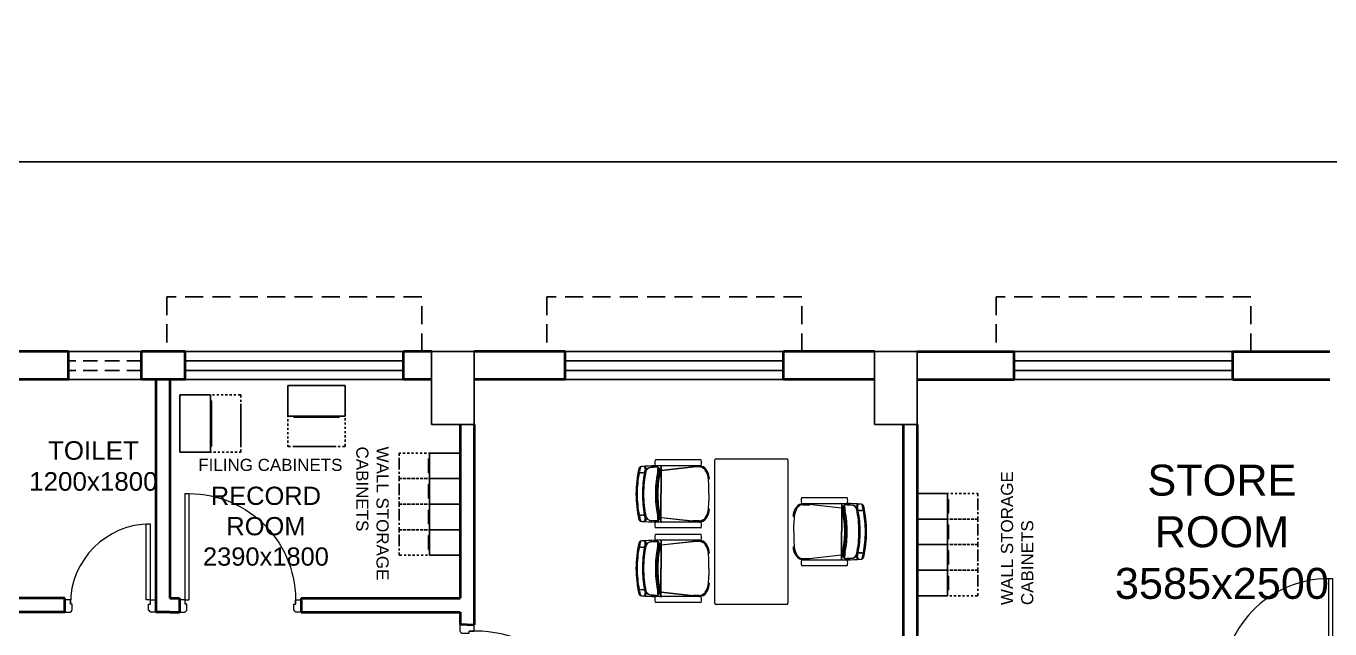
# Model space of a CAD drawing. Header units: millimetres. Extents: x 1448174 to 1599581, y -224422 to -106989.
# Drawn here: x 1462362 to 1473102, y -124337 to -119373 of the extents above; entities that cross this region are included whole.
import ezdxf

# ---------------------------------------------------------------- set-up
doc = ezdxf.new("R2010")
doc.units = ezdxf.units.MM
doc.header["$LTSCALE"] = 600
doc.header["$MEASUREMENT"] = 0
doc.header["$PDMODE"] = 35
doc.linetypes.add('HIDDEN', pattern=[0.375, 0.25, -0.125])
for name, color, linetype in [('col', 5, 'Continuous'), ('fun-text', 250, 'Continuous'), ('Lines', 7, 'Continuous'), ('TEXT', 253, 'Continuous'), ('wall', 1, 'Continuous'), ('Window', 4, 'Continuous')]:
    doc.layers.add(name, color=color, linetype=linetype)
for name, color, linetype, lineweight in [('D.F', 251, 'Continuous', 5), ('DOOR', 144, 'Continuous', 13), ('furniture', 30, 'Continuous', 9), ('P-Wall', 1, 'Continuous', 35)]:
    doc.layers.add(name, color=color, linetype=linetype, lineweight=lineweight)
doc.styles.add('ARIAL', font='arial.ttf')
doc.styles.add('ROMANT', font='romant.shx')
doc.dimstyles.get("Standard").update_dxf_attribs({"dimscale": 1.5, "dimtxt": 225, "dimasz": 200, "dimexe": 100, "dimexo": 100, "dimgap": 0.25, "dimtad": 0, "dimdec": 0, "dimzin": 0, "dimdsep": 46, "dimtxsty": 'ARIAL', "dimblk": 'OBLIQUE', "dimcen": 0.09, "dimdle": 100, "dimclrd": 256, "dimclre": 256, "dimclrt": 6, "dimadec": 0, "dimazin": 0, "dimtfac": 1, "dimtdec": 0, "dimtofl": 0, "dimtmove": 0, "dimatfit": 3, "dimfxl": 1, "dimtolj": 1, "dimtzin": 0, "dimarcsym": 0})

# ---------------------------------------------------------------- blocks, each defined once
blk = doc.blocks.new('A$C19B8274B')
at = {"layer": 'DOOR'}
blk.add_line((-45, 925), (-80, 925), dxfattribs=at)
at = {"layer": 'DOOR', "color": 8}
for p, q in [((-80, 50), (-80, 925)), ((-45, 50), (-45, 925)), ((-45, 50), (-80, 50)), ((-955, -50), (-955, -47.5)), ((-940, -35), (-942.5, -35)), ((-60, -35), (-57.5, -35)), ((-45, -50), (-45, -47.5))]:
    blk.add_line(p, q, dxfattribs=at)
for points in [[(-940, 15), (-955, 15), (-955, 50), (-1000, 50), (-1000, -50), (-955, -50)], [(-940, -35), (-940, 15)], [(-60, 15), (-45, 15), (-45, 50), (0, 50), (0, -50), (-45, -50)], [(-60, -35), (-60, 15)]]:
    blk.add_lwpolyline(points, dxfattribs=at)
for centre, radius, start, end in [((-80, 50), 875, 90, 182.29244), ((-955, -35), 12.5, 270, 0), ((-45, -35), 12.5, 180, 270)]:
    blk.add_arc(centre, radius, start, end, dxfattribs=at)
blk = doc.blocks.new('_Oblique')
at = {"color": 0, "linetype": 'ByBlock', "lineweight": -2}
blk.add_line((-0.5, -0.5), (0.5, 0.5), dxfattribs=at)
blk = doc.blocks.new('*D80')
at = {"layer": 'D.F', "color": 5, "lineweight": -2, "transparency": 16777216}
for p, q in [((1461902, -120492), (1474484, -120492)), ((1462002, -121953), (1462002, -120392)), ((1495377, -120492), (1482795, -120492)), ((1495277, -121953), (1495277, -120392))]:
    blk.add_line(p, q, dxfattribs=at)
at = {"layer": 'Defpoints', "color": 0, "transparency": 16777216}
for p in [(1462002, -120492), (1462002, -122053), (1495277, -122053)]:
    blk.add_point(p, dxfattribs=at)
at = {"layer": 'D.F', "color": 5, "lineweight": -2, "transparency": 16777216, "xscale": 500, "yscale": 500, "zscale": 500, "rotation": 180}
blk.add_blockref('_Oblique', (1462002, -120492), dxfattribs=at)
at = {"layer": 'D.F', "color": 5, "lineweight": -2, "transparency": 16777216, "xscale": 500, "yscale": 500, "zscale": 500}
blk.add_blockref('_Oblique', (1495277, -120492), dxfattribs=at)
at = {"layer": 'D.F', "color": 7, "transparency": 16777216, "insert": (1478640, -120492), "char_height": 750, "attachment_point": 5, "style": 'ROMANT'}
blk.add_mtext('\\A1;{\\H0.6667x;INFERTILITY CENTER}', dxfattribs=at)
blk = doc.blocks.new('750')
at = {"layer": 'DOOR', "color": 8}
for p, q in [((-50, 705), (-47.5, 705)), ((-35, 690), (-35, 692.5)), ((-50, 45), (-47.5, 45)), ((-35, 60), (-35, 57.5)), ((50, 45), (50, 80)), ((50, 80), (675, 80)), ((50, 45), (675, 45)), ((675, 45), (675, 80))]:
    blk.add_line(p, q, dxfattribs=at)
for points in [[(15, 690), (15, 705), (50, 705), (50, 750), (-50, 750), (-50, 705)], [(-35, 690), (15, 690)], [(15, 60), (15, 45), (50, 45), (50, 0), (-50, 0), (-50, 45)], [(-35, 60), (15, 60)]]:
    blk.add_lwpolyline(points, dxfattribs=at)
for centre, radius, start, end in [((-35, 705), 12.5, 180, 270), ((15, 45), 660, 0, 90), ((-35, 45), 12.5, 90, 180)]:
    blk.add_arc(centre, radius, start, end, dxfattribs=at)
blk = doc.blocks.new('W1800')
at = {"layer": 'wall', "color": 7}
for p, q in [((0, -58), (0, 173)), ((1800, 173), (1800, -58))]:
    blk.add_line(p, q, dxfattribs=at)
at = {"layer": 'Window'}
for p, q in [((0, 173), (1800, 173)), ((0, 98), (1800, 98)), ((1800, 18), (0, 18)), ((1800, -58), (0, -58))]:
    blk.add_line(p, q, dxfattribs=at)

msp = doc.modelspace()

# ---------------------------------------------------------------- linework, layer by layer
at = {"layer": 'col'}
for points in [[(1465702.098, -122653.2516), (1466052.098, -122653.2516), (1466052.098, -122053.2516), (1465702.098, -122053.2516)], [(1469352.098, -122653.2516), (1469702.098, -122653.2516), (1469702.098, -122053.2516), (1469352.098, -122053.2516)]]:
    msp.add_lwpolyline(points, close=True, dxfattribs=at)
at = {"layer": 'furniture', "linetype": 'Continuous', "lineweight": -3}
for p, q in [((1463630.034, -122880.8166), (1463630.034, -122409.9613)), ((1463630.034, -122409.9613), (1463880.5591, -122409.9613)), ((1463880.5591, -122409.9613), (1463880.5591, -122880.8166)), ((1463898.1398, -122409.9613), (1463915.7205, -122409.9613)), ((1463933.3012, -122409.9613), (1463950.8819, -122409.9613)), ((1463968.4626, -122409.9613), (1463986.0433, -122409.9613)), ((1464003.624, -122409.9613), (1464021.2047, -122409.9613)), ((1464038.7854, -122409.9613), (1464056.3661, -122409.9613)), ((1464073.9468, -122409.9613), (1464091.5276, -122409.9613)), ((1464109.1083, -122409.9613), (1464131.0841, -122409.9613)), ((1464131.0841, -122409.9613), (1464131.0841, -122431.9372)), ((1464519.1314, -122333.8638), (1464989.9867, -122333.8638)), ((1464519.1314, -122584.3889), (1464519.1314, -122333.8638)), ((1464989.9867, -122333.8638), (1464989.9867, -122584.3889)), ((1463889.3494, -122458.3082), (1463880.5591, -122458.3082)), ((1463889.3494, -122832.4697), (1463889.3494, -122458.3082)), ((1464131.0841, -122449.5179), (1464131.0841, -122467.0986)), ((1464131.0841, -122484.6793), (1464131.0841, -122841.26)), ((1464989.9867, -122584.3889), (1464519.1314, -122584.3889)), ((1464519.1314, -122593.1793), (1464519.1314, -122584.3889)), ((1464519.1314, -122628.3407), (1464519.1314, -122610.76)), ((1464519.1314, -122663.5021), (1464519.1314, -122645.9214)), ((1464567.4783, -122584.3889), (1464567.4783, -122593.1793)), ((1464567.4783, -122593.1793), (1464941.6398, -122593.1793)), ((1464941.6398, -122593.1793), (1464941.6398, -122584.3889)), ((1464989.9867, -122601.9697), (1464989.9867, -122619.5504)), ((1464989.9867, -122637.1311), (1464989.9867, -122654.7118)), ((1464519.1314, -122698.6636), (1464519.1314, -122681.0828)), ((1464519.1314, -122733.825), (1464519.1314, -122716.2443)), ((1464519.1314, -122768.9864), (1464519.1314, -122751.4057)), ((1464989.9867, -122672.2925), (1464989.9867, -122689.8732)), ((1464989.9867, -122707.4539), (1464989.9867, -122725.0346)), ((1464989.9867, -122742.6153), (1464989.9867, -122760.196)), ((1463880.5591, -122832.4697), (1463889.3494, -122832.4697)), ((1464131.0841, -122858.8407), (1464131.0841, -122880.8166)), ((1464519.1314, -122804.1478), (1464519.1314, -122786.5671)), ((1464519.1314, -122834.914), (1464519.1314, -122821.7285)), ((1464541.1073, -122834.914), (1464519.1314, -122834.914)), ((1464915.2687, -122834.914), (1464558.688, -122834.914)), ((1464950.4301, -122834.914), (1464932.8494, -122834.914)), ((1464989.9867, -122834.914), (1464968.0108, -122834.914)), ((1464989.9867, -122777.7767), (1464989.9867, -122795.3574)), ((1464989.9867, -122812.9382), (1464989.9867, -122834.914)), ((1463880.5591, -122880.8166), (1463630.034, -122880.8166)), ((1463889.3494, -122880.8166), (1463880.5591, -122880.8166)), ((1463924.5108, -122880.8166), (1463906.9301, -122880.8166)), ((1463959.6722, -122880.8166), (1463942.0915, -122880.8166)), ((1463994.8337, -122880.8166), (1463977.2529, -122880.8166)), ((1464029.9951, -122880.8166), (1464012.4144, -122880.8166)), ((1464065.1565, -122880.8166), (1464047.5758, -122880.8166)), ((1464100.3179, -122880.8166), (1464082.7372, -122880.8166)), ((1464131.0841, -122880.8166), (1464117.8986, -122880.8166)), ((1465436.0478, -122889.2516), (1465449.2334, -122889.2516)), ((1465436.0478, -122911.2275), (1465436.0478, -122889.2516)), ((1465436.0478, -123024.8889), (1465436.0478, -122928.8082)), ((1465466.8141, -122889.2516), (1465484.3948, -122889.2516)), ((1465501.9755, -122889.2516), (1465519.5562, -122889.2516)), ((1465537.1369, -122889.2516), (1465554.7176, -122889.2516)), ((1465572.2983, -122889.2516), (1465589.879, -122889.2516)), ((1465607.4598, -122889.2516), (1465625.0405, -122889.2516)), ((1465642.6212, -122889.2516), (1465660.2019, -122889.2516)), ((1465677.7826, -122889.2516), (1465686.5729, -122889.2516)), ((1465677.7826, -122937.5986), (1465677.7826, -123051.26)), ((1465686.5729, -122937.5986), (1465677.7826, -122937.5986)), ((1465686.5729, -122889.2516), (1465937.098, -122889.2516)), ((1465686.5729, -123099.607), (1465686.5729, -122889.2516)), ((1465937.098, -122889.2516), (1465937.098, -123099.607)), ((1465436.0478, -123060.0504), (1465436.0478, -123042.4697)), ((1465677.7826, -123051.26), (1465686.5729, -123051.26)), ((1465436.0478, -123099.607), (1465436.0478, -123077.6311)), ((1465458.0237, -123099.607), (1465436.0478, -123099.607)), ((1465436.0478, -123099.607), (1465449.2334, -123099.607)), ((1465436.0478, -123121.5828), (1465436.0478, -123099.607)), ((1465436.0478, -123235.2443), (1465436.0478, -123139.1636)), ((1465466.8141, -123099.607), (1465484.3948, -123099.607)), ((1465493.1851, -123099.607), (1465475.6044, -123099.607)), ((1465501.9755, -123099.607), (1465519.5562, -123099.607)), ((1465528.3466, -123099.607), (1465510.7659, -123099.607)), ((1465537.1369, -123099.607), (1465554.7176, -123099.607)), ((1465563.508, -123099.607), (1465545.9273, -123099.607)), ((1465572.2983, -123099.607), (1465589.879, -123099.607)), ((1465598.6694, -123099.607), (1465581.0887, -123099.607)), ((1465607.4598, -123099.607), (1465625.0405, -123099.607)), ((1465633.8308, -123099.607), (1465616.2501, -123099.607)), ((1465642.6212, -123099.607), (1465660.2019, -123099.607)), ((1465668.9922, -123099.607), (1465651.4115, -123099.607)), ((1465677.7826, -123099.607), (1465686.5729, -123099.607)), ((1465677.7826, -123147.9539), (1465677.7826, -123261.6153)), ((1465686.5729, -123147.9539), (1465677.7826, -123147.9539)), ((1465937.098, -123099.607), (1465686.5729, -123099.607)), ((1465686.5729, -123099.607), (1465937.098, -123099.607)), ((1465686.5729, -123309.9623), (1465686.5729, -123099.607)), ((1465937.098, -123099.607), (1465937.098, -123309.9623)), ((1465436.0478, -123270.4057), (1465436.0478, -123252.825)), ((1465436.0478, -123309.9623), (1465436.0478, -123287.9864)), ((1465677.7826, -123261.6153), (1465686.5729, -123261.6153)), ((1469702.098, -123222.2516), (1469702.098, -123432.607)), ((1469952.6231, -123222.2516), (1469702.098, -123222.2516)), ((1469952.6231, -123432.607), (1469952.6231, -123222.2516)), ((1469961.4135, -123222.2516), (1469952.6231, -123222.2516)), ((1469952.6231, -123270.5986), (1469961.4135, -123270.5986)), ((1469961.4135, -123270.5986), (1469961.4135, -123384.26)), ((1469996.5749, -123222.2516), (1469978.9942, -123222.2516)), ((1470031.7363, -123222.2516), (1470014.1556, -123222.2516)), ((1470066.8977, -123222.2516), (1470049.317, -123222.2516)), ((1470102.0592, -123222.2516), (1470084.4785, -123222.2516)), ((1470137.2206, -123222.2516), (1470119.6399, -123222.2516)), ((1470172.382, -123222.2516), (1470154.8013, -123222.2516)), ((1470203.1482, -123222.2516), (1470189.9627, -123222.2516)), ((1470203.1482, -123244.2275), (1470203.1482, -123222.2516)), ((1470203.1482, -123357.8889), (1470203.1482, -123261.8082)), ((1465458.0237, -123309.9623), (1465436.0478, -123309.9623)), ((1465436.0478, -123309.9623), (1465449.2334, -123309.9623)), ((1465436.0478, -123331.9382), (1465436.0478, -123309.9623)), ((1465436.0478, -123445.5996), (1465436.0478, -123349.5189)), ((1465466.8141, -123309.9623), (1465484.3948, -123309.9623)), ((1465493.1851, -123309.9623), (1465475.6044, -123309.9623)), ((1465501.9755, -123309.9623), (1465519.5562, -123309.9623)), ((1465528.3466, -123309.9623), (1465510.7659, -123309.9623)), ((1465537.1369, -123309.9623), (1465554.7176, -123309.9623)), ((1465563.508, -123309.9623), (1465545.9273, -123309.9623)), ((1465572.2983, -123309.9623), (1465589.879, -123309.9623)), ((1465598.6694, -123309.9623), (1465581.0887, -123309.9623)), ((1465607.4598, -123309.9623), (1465625.0405, -123309.9623)), ((1465633.8308, -123309.9623), (1465616.2501, -123309.9623)), ((1465642.6212, -123309.9623), (1465660.2019, -123309.9623)), ((1465668.9922, -123309.9623), (1465651.4115, -123309.9623)), ((1465677.7826, -123309.9623), (1465686.5729, -123309.9623)), ((1465677.7826, -123358.3092), (1465677.7826, -123471.9706)), ((1465686.5729, -123358.3092), (1465677.7826, -123358.3092)), ((1465937.098, -123309.9623), (1465686.5729, -123309.9623)), ((1465686.5729, -123309.9623), (1465937.098, -123309.9623)), ((1465686.5729, -123520.3176), (1465686.5729, -123309.9623)), ((1465937.098, -123309.9623), (1465937.098, -123520.3176)), ((1469961.4135, -123384.26), (1469952.6231, -123384.26)), ((1470203.1482, -123393.0504), (1470203.1482, -123375.4697)), ((1465436.0478, -123480.761), (1465436.0478, -123463.1803)), ((1465436.0478, -123520.3176), (1465436.0478, -123498.3417)), ((1465677.7826, -123471.9706), (1465686.5729, -123471.9706)), ((1469702.098, -123432.607), (1469952.6231, -123432.607)), ((1469702.098, -123432.607), (1469702.098, -123642.9623)), ((1469952.6231, -123432.607), (1469702.098, -123432.607)), ((1469952.6231, -123642.9623), (1469952.6231, -123432.607)), ((1469961.4135, -123432.607), (1469952.6231, -123432.607)), ((1469952.6231, -123480.9539), (1469961.4135, -123480.9539)), ((1469961.4135, -123480.9539), (1469961.4135, -123594.6153)), ((1469970.2038, -123432.607), (1469987.7846, -123432.607)), ((1469996.5749, -123432.607), (1469978.9942, -123432.607)), ((1470005.3653, -123432.607), (1470022.946, -123432.607)), ((1470031.7363, -123432.607), (1470014.1556, -123432.607)), ((1470040.5267, -123432.607), (1470058.1074, -123432.607)), ((1470066.8977, -123432.607), (1470049.317, -123432.607)), ((1470075.6881, -123432.607), (1470093.2688, -123432.607)), ((1470102.0592, -123432.607), (1470084.4785, -123432.607)), ((1470110.8495, -123432.607), (1470128.4302, -123432.607)), ((1470137.2206, -123432.607), (1470119.6399, -123432.607)), ((1470146.0109, -123432.607), (1470163.5916, -123432.607)), ((1470172.382, -123432.607), (1470154.8013, -123432.607)), ((1470181.1724, -123432.607), (1470203.1482, -123432.607)), ((1470203.1482, -123432.607), (1470189.9627, -123432.607)), ((1470203.1482, -123432.607), (1470203.1482, -123410.6311)), ((1470203.1482, -123454.5828), (1470203.1482, -123432.607)), ((1470203.1482, -123568.2443), (1470203.1482, -123472.1636)), ((1465458.0237, -123520.3176), (1465436.0478, -123520.3176)), ((1465436.0478, -123520.3176), (1465449.2334, -123520.3176)), ((1465436.0478, -123542.2935), (1465436.0478, -123520.3176)), ((1465436.0478, -123655.9549), (1465436.0478, -123559.8742)), ((1465466.8141, -123520.3176), (1465484.3948, -123520.3176)), ((1465493.1851, -123520.3176), (1465475.6044, -123520.3176)), ((1465501.9755, -123520.3176), (1465519.5562, -123520.3176)), ((1465528.3466, -123520.3176), (1465510.7659, -123520.3176)), ((1465537.1369, -123520.3176), (1465554.7176, -123520.3176)), ((1465563.508, -123520.3176), (1465545.9273, -123520.3176)), ((1465572.2983, -123520.3176), (1465589.879, -123520.3176)), ((1465598.6694, -123520.3176), (1465581.0887, -123520.3176)), ((1465607.4598, -123520.3176), (1465625.0405, -123520.3176)), ((1465633.8308, -123520.3176), (1465616.2501, -123520.3176)), ((1465642.6212, -123520.3176), (1465660.2019, -123520.3176)), ((1465668.9922, -123520.3176), (1465651.4115, -123520.3176)), ((1465677.7826, -123520.3176), (1465686.5729, -123520.3176)), ((1465677.7826, -123568.6645), (1465677.7826, -123682.326)), ((1465686.5729, -123568.6645), (1465677.7826, -123568.6645)), ((1465937.098, -123520.3176), (1465686.5729, -123520.3176)), ((1465686.5729, -123520.3176), (1465937.098, -123520.3176)), ((1465686.5729, -123730.6729), (1465686.5729, -123520.3176)), ((1465937.098, -123520.3176), (1465937.098, -123730.6729)), ((1469961.4135, -123594.6153), (1469952.6231, -123594.6153)), ((1470203.1482, -123603.4057), (1470203.1482, -123585.825)), ((1465436.0478, -123691.1163), (1465436.0478, -123673.5356)), ((1465436.0478, -123730.6729), (1465436.0478, -123708.697)), ((1465677.7826, -123682.326), (1465686.5729, -123682.326)), ((1469702.098, -123642.9623), (1469952.6231, -123642.9623)), ((1469702.098, -123642.9623), (1469702.098, -123853.3176)), ((1469952.6231, -123642.9623), (1469702.098, -123642.9623)), ((1469952.6231, -123853.3176), (1469952.6231, -123642.9623)), ((1469961.4135, -123642.9623), (1469952.6231, -123642.9623)), ((1469952.6231, -123691.3092), (1469961.4135, -123691.3092)), ((1469961.4135, -123691.3092), (1469961.4135, -123804.9706)), ((1469970.2038, -123642.9623), (1469987.7846, -123642.9623)), ((1469996.5749, -123642.9623), (1469978.9942, -123642.9623)), ((1470005.3653, -123642.9623), (1470022.946, -123642.9623)), ((1470031.7363, -123642.9623), (1470014.1556, -123642.9623)), ((1470040.5267, -123642.9623), (1470058.1074, -123642.9623)), ((1470066.8977, -123642.9623), (1470049.317, -123642.9623)), ((1470075.6881, -123642.9623), (1470093.2688, -123642.9623)), ((1470102.0592, -123642.9623), (1470084.4785, -123642.9623)), ((1470110.8495, -123642.9623), (1470128.4302, -123642.9623)), ((1470137.2206, -123642.9623), (1470119.6399, -123642.9623)), ((1470146.0109, -123642.9623), (1470163.5916, -123642.9623)), ((1470172.382, -123642.9623), (1470154.8013, -123642.9623)), ((1470181.1724, -123642.9623), (1470203.1482, -123642.9623)), ((1470203.1482, -123642.9623), (1470189.9627, -123642.9623)), ((1470203.1482, -123642.9623), (1470203.1482, -123620.9864)), ((1470203.1482, -123664.9382), (1470203.1482, -123642.9623)), ((1470203.1482, -123778.5996), (1470203.1482, -123682.5189)), ((1465458.0237, -123730.6729), (1465436.0478, -123730.6729)), ((1465493.1851, -123730.6729), (1465475.6044, -123730.6729)), ((1465528.3466, -123730.6729), (1465510.7659, -123730.6729)), ((1465563.508, -123730.6729), (1465545.9273, -123730.6729)), ((1465598.6694, -123730.6729), (1465581.0887, -123730.6729)), ((1465633.8308, -123730.6729), (1465616.2501, -123730.6729)), ((1465668.9922, -123730.6729), (1465651.4115, -123730.6729)), ((1465937.098, -123730.6729), (1465686.5729, -123730.6729)), ((1469961.4135, -123804.9706), (1469952.6231, -123804.9706)), ((1470203.1482, -123813.761), (1470203.1482, -123796.1803)), ((1469702.098, -123853.3176), (1469952.6231, -123853.3176)), ((1469702.098, -123853.3176), (1469702.098, -124063.6729)), ((1469952.6231, -123853.3176), (1469702.098, -123853.3176)), ((1469952.6231, -124063.6729), (1469952.6231, -123853.3176)), ((1469961.4135, -123853.3176), (1469952.6231, -123853.3176)), ((1469952.6231, -123901.6645), (1469961.4135, -123901.6645)), ((1469961.4135, -123901.6645), (1469961.4135, -124015.326)), ((1469970.2038, -123853.3176), (1469987.7846, -123853.3176)), ((1469996.5749, -123853.3176), (1469978.9942, -123853.3176)), ((1470005.3653, -123853.3176), (1470022.946, -123853.3176)), ((1470031.7363, -123853.3176), (1470014.1556, -123853.3176)), ((1470040.5267, -123853.3176), (1470058.1074, -123853.3176)), ((1470066.8977, -123853.3176), (1470049.317, -123853.3176)), ((1470075.6881, -123853.3176), (1470093.2688, -123853.3176)), ((1470102.0592, -123853.3176), (1470084.4785, -123853.3176)), ((1470110.8495, -123853.3176), (1470128.4302, -123853.3176)), ((1470137.2206, -123853.3176), (1470119.6399, -123853.3176)), ((1470146.0109, -123853.3176), (1470163.5916, -123853.3176)), ((1470172.382, -123853.3176), (1470154.8013, -123853.3176)), ((1470181.1724, -123853.3176), (1470203.1482, -123853.3176)), ((1470203.1482, -123853.3176), (1470189.9627, -123853.3176)), ((1470203.1482, -123853.3176), (1470203.1482, -123831.3417)), ((1470203.1482, -123875.2935), (1470203.1482, -123853.3176)), ((1470203.1482, -123988.9549), (1470203.1482, -123892.8742)), ((1469961.4135, -124015.326), (1469952.6231, -124015.326)), ((1470203.1482, -124024.1163), (1470203.1482, -124006.5356)), ((1470203.1482, -124063.6729), (1470203.1482, -124041.697)), ((1469702.098, -124063.6729), (1469952.6231, -124063.6729)), ((1469970.2038, -124063.6729), (1469987.7846, -124063.6729)), ((1470005.3653, -124063.6729), (1470022.946, -124063.6729)), ((1470040.5267, -124063.6729), (1470058.1074, -124063.6729)), ((1470075.6881, -124063.6729), (1470093.2688, -124063.6729)), ((1470110.8495, -124063.6729), (1470128.4302, -124063.6729)), ((1470146.0109, -124063.6729), (1470163.5916, -124063.6729)), ((1470181.1724, -124063.6729), (1470203.1482, -124063.6729))]:
    msp.add_line(p, q, dxfattribs=at)
at = {"layer": 'furniture'}
for p, q in [((1467919.3854, -122945.5093), (1467548.1803, -122945.5093)), ((1468036.3058, -124126.0977), (1468036.3058, -122946.0977)), ((1468046.3058, -122936.0977), (1468626.3058, -122936.0977)), ((1468636.3058, -122946.0977), (1468636.3058, -124126.0977)), ((1467919.3854, -122993.7802), (1467548.1803, -122993.7802)), ((1467586.682, -122993.8204), (1467567.0577, -122993.8204)), ((1467591.5091, -122998.6475), (1467591.5091, -123225.4806)), ((1467593.045, -123030.7494), (1467908.0536, -122995.3431)), ((1467593.045, -123032.6887), (1467908.1785, -122997.2714)), ((1467593.045, -122998.6475), (1467593.045, -123225.4806)), ((1467907.5771, -123003.4344), (1467853.3421, -123003.4344)), ((1467986.3058, -123225.4806), (1467986.3058, -123167.5555)), ((1467591.5091, -123452.3138), (1467591.5091, -123225.4806)), ((1467593.045, -123452.3138), (1467593.045, -123225.4806)), ((1467986.3058, -123225.4806), (1467986.3058, -123283.4057)), ((1468752.7757, -123256.1264), (1469123.9807, -123256.1264)), ((1468752.7757, -123304.3973), (1469123.9807, -123304.3973)), ((1469079.116, -123343.3058), (1468763.9825, -123307.8885)), ((1469079.116, -123341.3665), (1468764.1075, -123305.9602)), ((1468764.5839, -123314.0515), (1468818.819, -123314.0515)), ((1469079.116, -123309.2646), (1469079.116, -123536.0977)), ((1469080.6519, -123309.2646), (1469080.6519, -123536.0977)), ((1469085.479, -123304.4375), (1469105.1033, -123304.4375)), ((1467919.3854, -123457.1811), (1467548.1803, -123457.1811)), ((1467919.3854, -123505.452), (1467548.1803, -123505.452)), ((1467586.682, -123457.1409), (1467567.0577, -123457.1409)), ((1467593.045, -123418.2725), (1467908.1785, -123453.6898)), ((1467593.045, -123420.2119), (1467908.0536, -123455.6182)), ((1467907.5771, -123447.5269), (1467853.3421, -123447.5269)), ((1468685.8553, -123536.0977), (1468685.8553, -123478.1726)), ((1467919.3854, -123558.7818), (1467548.1803, -123558.7818)), ((1467919.3854, -123607.0527), (1467548.1803, -123607.0527)), ((1467586.682, -123607.0929), (1467567.0577, -123607.0929)), ((1467591.5091, -123611.92), (1467591.5091, -123838.7531)), ((1467593.045, -123644.0219), (1467908.0536, -123608.6156)), ((1467593.045, -123645.9612), (1467908.1785, -123610.5439)), ((1467593.045, -123611.92), (1467593.045, -123838.7531)), ((1468685.8553, -123536.0977), (1468685.8553, -123594.0228)), ((1469079.116, -123762.9309), (1469079.116, -123536.0977)), ((1469080.6519, -123762.9309), (1469080.6519, -123536.0977)), ((1467907.5771, -123616.7069), (1467853.3421, -123616.7069)), ((1467986.3058, -123838.7531), (1467986.3058, -123780.828)), ((1468752.7757, -123767.7981), (1469123.9807, -123767.7981)), ((1468752.7757, -123816.0691), (1469123.9807, -123816.0691)), ((1469079.116, -123728.8896), (1468763.9825, -123764.3069)), ((1469079.116, -123730.8289), (1468764.1075, -123766.2352)), ((1468764.5839, -123758.1439), (1468818.819, -123758.1439)), ((1469085.479, -123767.758), (1469105.1033, -123767.758)), ((1467591.5091, -124065.5863), (1467591.5091, -123838.7531)), ((1467593.045, -124065.5863), (1467593.045, -123838.7531)), ((1467986.3058, -123838.7531), (1467986.3058, -123896.6782)), ((1467593.045, -124031.545), (1467908.1785, -124066.9623)), ((1467593.045, -124033.4844), (1467908.0536, -124068.8906)), ((1467919.3854, -124070.4535), (1467548.1803, -124070.4535)), ((1467919.3854, -124118.7245), (1467548.1803, -124118.7245)), ((1467586.682, -124070.4134), (1467567.0577, -124070.4134)), ((1467907.5771, -124060.7994), (1467853.3421, -124060.7994)), ((1468626.3058, -124136.0977), (1468046.3058, -124136.0977))]:
    msp.add_line(p, q, dxfattribs=at)
for centre, radius, start, end in [((1467626.5215, -122969.6448), 84.7837, 165.49083619, 194.50916381), ((1467548.1803, -122949.371), 3.8617, 90, 165.49083619), ((1467919.3854, -122949.371), 3.8617, 14.50916381, 90), ((1467841.0442, -122969.6448), 84.7837, 345.49083619, 14.50916381), ((1468046.3058, -122946.0977), 10, 90, 180), ((1468626.3058, -122946.0977), 10, 0, 90), ((1468318.469, -123225.4806), 932.1632, 167.03021012, 180), ((1468318.469, -123225.4806), 922.509, 169.17130304, 180), ((1467424.6337, -123027.9932), 21.2392, 205.79626307, 246.03349417), ((1467424.6337, -123027.9932), 19.3084, 197.54381428, 246.03349417), ((1467428.1635, -123019.3816), 18.3429, 111.79367455, 170.22853117), ((1468318.469, -123225.4806), 922.509, 166.2991742, 168.33802137), ((1467436.2496, -122996.9704), 54.3433, 248.20632545, 293.96650583), ((1467436.2496, -122996.9704), 52.4125, 248.20632545, 293.96650583), ((1467440.8162, -123051.0198), 52.4125, 96.90240186, 111.79367455), ((1467431.5888, -123009.269), 9.6542, 102.46266654, 166.2991742), ((1468056.6276, -133657.6506), 10676.8032, 92.74156195, 93.34036636), ((1468366.5985, -123225.4806), 927.1947, 169.22443928, 180), ((1467440.8162, -123051.0198), 52.4125, 72.25417093, 89.74322002), ((1467443.1549, -123017.8269), 19.3084, 347.32676783, 93.29991551), ((1468366.5985, -123225.4806), 917.5405, 168.18927593, 180), ((1467452.9838, -123020.5508), 19.8188, 331.60888283, 78.92379479), ((1467445.0591, -123021.3432), 26.627, 297.95118668, 333.98739166), ((1468366.5985, -123225.4806), 927.1947, 167.32676783, 168.60376162), ((1467445.0591, -123021.3432), 28.5578, 297.95118668, 333.98739166), ((1467509.6038, -123050.2274), 44.1095, 90.62455758, 157.04018703), ((1467509.6038, -123050.2274), 42.1787, 90.62455758, 157.04018703), ((1468056.6276, -133657.6506), 10665.5921, 92.67234062, 92.94249926), ((1468056.6276, -133657.6506), 10663.6612, 92.67234062, 92.94196247), ((1467548.1803, -122989.9185), 3.8617, 194.50916381, 270), ((1468379.7598, -123223.0668), 833.88, 168.29461371, 180.16779483), ((1468379.7598, -123223.0668), 824.2258, 168.29461371, 180.16779483), ((1467560.2528, -123022.9448), 19.3084, 20.75598102, 92.67234062), ((1467560.2528, -123022.9448), 17.3775, 20.75598102, 92.67234062), ((1468379.7598, -123223.0668), 819.3987, 168.29461371, 180.16779483), ((1467236.6807, -122996.9501), 331.4631, 350.05730468, 358.19687619), ((1468379.7598, -123223.0668), 816.5025, 168.29461371, 180.16918198), ((1468379.7598, -123223.0668), 813.6062, 168.29461371, 180.16998498), ((1467236.6807, -122996.9501), 341.1173, 350.05730468, 356.41000564), ((1467604.2347, -123006.2763), 29.657, 200.75598102, 242.67921992), ((1467236.6807, -122996.9501), 345.9444, 350.05730468, 355.30328054), ((1467604.2347, -123006.2763), 27.7262, 200.75598102, 242.67921992), ((1467236.6807, -122996.9501), 348.8406, 350.05730468, 354.88049261), ((1467236.6807, -122996.9501), 351.7369, 350.05730468, 354.5606683), ((1467586.682, -122998.6475), 4.8271, 0, 90), ((1467597.8721, -122998.6073), 4.8271, 90, 180), ((1467904.1906, -123070.9288), 67.5793, 37.97449457, 87.3131455), ((1467904.1906, -123070.9288), 77.2335, 37.97449457, 87.3131455), ((1467908.1614, -122996.3025), 0.9654, 88.48240012, 96.41300771), ((1467906.1253, -123073.1568), 77.8467, 53.49720103, 88.48240012), ((1467908.1598, -123077.1219), 79.8566, 56.03447679, 89.90807124), ((1467919.3854, -122989.9185), 3.8617, 270, 345.49083619), ((1467849.6117, -123106.9789), 132.8786, 1.45955688, 35.89772827), ((1467849.6117, -123106.9789), 142.5328, 1.45955688, 35.89772827), ((1467402.8283, -123171.0092), 583.4876, 0.33361495, 6.55009123), ((1468318.469, -123225.4806), 932.1632, 180, 192.96978988), ((1468318.469, -123225.4806), 922.509, 180, 190.82869696), ((1468366.5985, -123225.4806), 927.1947, 180, 190.77556072), ((1468366.5985, -123225.4806), 917.5405, 180, 191.81072407), ((1468379.7598, -123227.8944), 833.88, 179.83220517, 191.70538629), ((1468379.7598, -123227.8944), 833.88, 179.83220517, 179.83414781), ((1468379.7598, -123227.8944), 824.2258, 179.83220517, 191.70538629), ((1468379.7598, -123227.8944), 819.3987, 179.83220517, 191.70538629), ((1468379.7598, -123227.8944), 816.5025, 179.83081802, 191.70538629), ((1468379.7598, -123227.8944), 813.6062, 179.83001502, 191.70538629), ((1467402.8283, -123279.9521), 583.4876, 353.44990877, 359.66638505), ((1468831.1169, -123280.2618), 84.7837, 165.49083619, 194.50916381), ((1468752.7757, -123259.988), 3.8617, 90, 165.49083619), ((1469123.9807, -123259.988), 3.8617, 14.50916381, 90), ((1469045.6395, -123280.2618), 84.7837, 345.49083619, 14.50916381), ((1467236.6807, -123454.0112), 331.4631, 1.80312381, 9.94269532), ((1467236.6807, -123454.0112), 341.1173, 3.58999436, 9.94269532), ((1467236.6807, -123454.0112), 345.9444, 4.69671946, 9.94269532), ((1467236.6807, -123454.0112), 348.8406, 5.11950739, 9.94269532), ((1467236.6807, -123454.0112), 351.7369, 5.4393317, 9.94269532), ((1467849.6117, -123343.9823), 132.8786, 324.10227173, 358.54044312), ((1467849.6117, -123343.9823), 142.5328, 324.10227173, 358.54044312), ((1468822.5493, -123417.596), 142.5328, 144.10227173, 178.54044312), ((1468822.5493, -123417.596), 132.8786, 144.10227173, 178.54044312), ((1468767.9705, -123381.5459), 77.2335, 92.6868545, 142.02550543), ((1468767.9705, -123381.5459), 67.5793, 92.6868545, 142.02550543), ((1468764.0013, -123387.739), 79.8566, 90.09192876, 123.96552321), ((1468766.0357, -123383.7739), 77.8467, 91.51759988, 126.50279897), ((1468752.7757, -123300.5356), 3.8617, 194.50916381, 270), ((1468763.9996, -123306.9196), 0.9654, 83.58699229, 91.51759988), ((1469074.2889, -123309.2244), 4.8271, 0, 90), ((1469085.479, -123309.2646), 4.8271, 90, 180), ((1469067.9264, -123316.8933), 27.7262, 297.32078008, 339.24401898), ((1469067.9264, -123316.8933), 29.657, 297.32078008, 339.24401898), ((1469435.4803, -123307.5671), 351.7369, 185.4393317, 189.94269532), ((1469435.4803, -123307.5671), 348.8406, 185.11950739, 189.94269532), ((1468292.4013, -123533.6839), 813.6062, 359.83001502, 11.70538629), ((1469435.4803, -123307.5671), 345.9444, 184.69671946, 189.94269532), ((1468292.4013, -123533.6839), 816.5025, 359.83081802, 11.70538629), ((1469111.9083, -123333.5618), 19.3084, 87.32765938, 159.24401898), ((1468292.4013, -123533.6839), 819.3987, 359.83220517, 11.70538629), ((1469435.4803, -123307.5671), 341.1173, 183.58999436, 189.94269532), ((1469111.9083, -123333.5618), 17.3775, 87.32765938, 159.24401898), ((1468292.4013, -123533.6839), 824.2258, 359.83220517, 11.70538629), ((1469435.4803, -123307.5671), 331.4631, 181.80312381, 189.94269532), ((1468292.4013, -123533.6839), 833.88, 359.83220517, 11.70538629), ((1468615.5335, -133968.2677), 10663.6612, 87.05803753, 87.32765938), ((1468615.5335, -133968.2677), 10665.5921, 87.05750074, 87.32765938), ((1469123.9807, -123300.5356), 3.8617, 270, 345.49083619), ((1468615.5335, -133968.2677), 10676.8032, 86.65963364, 87.25843805), ((1469162.5573, -123360.8445), 42.1787, 22.95981297, 89.37544242), ((1469162.5573, -123360.8445), 44.1095, 22.95981297, 89.37544242), ((1469219.1773, -123331.1679), 19.8188, 101.07620521, 208.39111717), ((1469227.102, -123331.9602), 28.5578, 206.01260834, 242.04881332), ((1469227.102, -123331.9602), 26.627, 206.01260834, 242.04881332), ((1468305.5625, -123536.0977), 917.5405, 0, 11.81072407), ((1469229.0061, -123328.444), 19.3084, 86.70008449, 192.67323217), ((1468305.5625, -123536.0977), 927.1947, 11.39623838, 12.67323217), ((1469235.9115, -123307.5875), 54.3433, 246.03349417, 291.79367455), ((1469235.9115, -123307.5875), 52.4125, 246.03349417, 291.79367455), ((1469231.3449, -123361.6369), 52.4125, 90.25677998, 107.74582907), ((1468305.5625, -123536.0977), 927.1947, 0, 10.77556072), ((1469231.3449, -123361.6369), 52.4125, 68.20632545, 83.09759814), ((1469240.5722, -123319.8861), 9.6542, 13.7008258, 77.53733346), ((1468353.6921, -123536.0977), 922.509, 11.66197863, 13.7008258), ((1469243.9976, -123329.9987), 18.3429, 9.77146883, 68.20632545), ((1469247.5273, -123338.6102), 19.3084, 293.96650583, 342.45618572), ((1469247.5273, -123338.6102), 21.2392, 293.96650583, 334.20373693), ((1468353.6921, -123536.0977), 922.509, 0, 10.82869696), ((1468353.6921, -123536.0977), 932.1632, 0, 12.96978988), ((1467424.6337, -123422.9681), 21.2392, 113.96650583, 154.20373693), ((1467424.6337, -123422.9681), 19.3084, 113.96650583, 162.45618572), ((1467428.1635, -123431.5797), 18.3429, 189.77146883, 248.20632545), ((1468318.469, -123225.4806), 922.509, 191.66197863, 193.7008258), ((1467436.2496, -123453.9909), 54.3433, 66.03349417, 111.79367455), ((1467436.2496, -123453.9909), 52.4125, 66.03349417, 111.79367455), ((1467440.8162, -123399.9415), 52.4125, 248.20632545, 263.09759814), ((1467431.5888, -123441.6923), 9.6542, 193.7008258, 257.53733346), ((1468056.6276, -112793.3107), 10676.8032, 266.65963364, 267.25843805), ((1467440.8162, -123399.9415), 52.4125, 270.25677998, 287.74582907), ((1467443.1549, -123433.1344), 19.3084, 266.70008449, 12.67323217), ((1467452.9838, -123430.4105), 19.8188, 281.07620521, 28.39111717), ((1467445.0591, -123429.6181), 26.627, 26.01260834, 62.04881332), ((1468366.5985, -123225.4806), 927.1947, 191.39623838, 192.67323217), ((1467445.0591, -123429.6181), 28.5578, 26.01260834, 62.04881332), ((1467509.6038, -123400.7339), 44.1095, 202.95981297, 269.37544242), ((1467509.6038, -123400.7339), 42.1787, 202.95981297, 269.37544242), ((1468056.6276, -112793.3107), 10665.5921, 267.05750074, 267.32765938), ((1468056.6276, -112793.3107), 10663.6612, 267.05803753, 267.32765938), ((1467626.5215, -123481.3165), 84.7837, 165.49083619, 194.50916381), ((1467548.1803, -123461.0427), 3.8617, 90, 165.49083619), ((1467548.1803, -123501.5903), 3.8617, 194.50916381, 270), ((1467560.2528, -123428.0165), 19.3084, 267.32765938, 339.24401898), ((1467560.2528, -123428.0165), 17.3775, 267.32765938, 339.24401898), ((1467604.2347, -123444.685), 29.657, 117.32078008, 159.24401898), ((1467604.2347, -123444.685), 27.7262, 117.32078008, 159.24401898), ((1467586.682, -123452.3138), 4.8271, 270, 0), ((1467597.8721, -123452.354), 4.8271, 180, 270), ((1467904.1906, -123380.0325), 67.5793, 272.6868545, 322.02550543), ((1467904.1906, -123380.0325), 77.2335, 272.6868545, 322.02550543), ((1467908.1614, -123454.6588), 0.9654, 263.58699229, 271.51759988), ((1467906.1253, -123377.8045), 77.8467, 271.51759988, 306.50279897), ((1467908.1598, -123373.8394), 79.8566, 270.09192876, 303.96552321), ((1467919.3854, -123461.0427), 3.8617, 14.50916381, 90), ((1467919.3854, -123501.5903), 3.8617, 270, 345.49083619), ((1467841.0442, -123481.3165), 84.7837, 345.49083619, 14.50916381), ((1469269.3328, -123481.6263), 583.4876, 173.44990877, 179.66638505), ((1467440.8162, -123664.2923), 52.4125, 96.90240186, 111.79367455), ((1467431.5888, -123622.5415), 9.6542, 102.46266654, 166.2991742), ((1468056.6276, -134270.9231), 10676.8032, 92.74156195, 93.34036636), ((1467440.8162, -123664.2923), 52.4125, 72.25417093, 89.74322002), ((1467443.1549, -123631.0994), 19.3084, 347.32676783, 93.29991551), ((1467626.5215, -123582.9172), 84.7837, 165.49083619, 194.50916381), ((1467548.1803, -123562.6435), 3.8617, 90, 165.49083619), ((1467548.1803, -123603.191), 3.8617, 194.50916381, 270), ((1467586.682, -123611.92), 4.8271, 0, 90), ((1467597.8721, -123611.8798), 4.8271, 90, 180), ((1467904.1906, -123684.2013), 77.2335, 37.97449457, 87.3131455), ((1467908.1614, -123609.575), 0.9654, 88.48240012, 96.41300771), ((1467906.1253, -123686.4293), 77.8467, 53.49720103, 88.48240012), ((1467908.1598, -123690.3944), 79.8566, 56.03447679, 89.90807124), ((1467919.3854, -123562.6435), 3.8617, 14.50916381, 90), ((1467919.3854, -123603.191), 3.8617, 270, 345.49083619), ((1467841.0442, -123582.9172), 84.7837, 345.49083619, 14.50916381), ((1469269.3328, -123590.5692), 583.4876, 180.33361495, 186.55009123), ((1468292.4013, -123538.5115), 813.6062, 348.29461371, 0.16998498), ((1468292.4013, -123538.5115), 816.5025, 348.29461371, 0.16918198), ((1468292.4013, -123538.5115), 819.3987, 348.29461371, 0.16779483), ((1468292.4013, -123538.5115), 824.2258, 348.29461371, 0.16779483), ((1468292.4013, -123538.5115), 833.88, 348.29461371, 0.16779483), ((1468292.4013, -123533.6839), 833.88, 359.83220517, 359.83414781), ((1468305.5625, -123536.0977), 917.5405, 348.18927593, 0), ((1468305.5625, -123536.0977), 927.1947, 349.22443928, 0), ((1468353.6921, -123536.0977), 922.509, 349.17130304, 0), ((1468353.6921, -123536.0977), 932.1632, 347.03021012, 0), ((1468318.469, -123838.7531), 932.1632, 167.03021012, 180), ((1468318.469, -123838.7531), 922.509, 169.17130304, 180), ((1467424.6337, -123641.2656), 21.2392, 205.79626307, 246.03349417), ((1467424.6337, -123641.2656), 19.3084, 197.54381428, 246.03349417), ((1467428.1635, -123632.6541), 18.3429, 111.79367455, 170.22853117), ((1468318.469, -123838.7531), 922.509, 166.2991742, 168.33802137), ((1467436.2496, -123610.2429), 54.3433, 248.20632545, 293.96650583), ((1467436.2496, -123610.2429), 52.4125, 248.20632545, 293.96650583), ((1468366.5985, -123838.7531), 927.1947, 169.22443928, 180), ((1468366.5985, -123838.7531), 917.5405, 168.18927593, 180), ((1467452.9838, -123633.8233), 19.8188, 331.60888283, 78.92379479), ((1467445.0591, -123634.6157), 26.627, 297.95118668, 333.98739166), ((1468366.5985, -123838.7531), 927.1947, 167.32676783, 168.60376162), ((1467445.0591, -123634.6157), 28.5578, 297.95118668, 333.98739166), ((1467509.6038, -123663.4999), 44.1095, 90.62455758, 157.04018703), ((1467509.6038, -123663.4999), 42.1787, 90.62455758, 157.04018703), ((1468056.6276, -134270.9231), 10665.5921, 92.67234062, 92.94249926), ((1468056.6276, -134270.9231), 10663.6612, 92.67234062, 92.94196247), ((1468379.7598, -123836.3393), 833.88, 168.29461371, 180.16779483), ((1468379.7598, -123836.3393), 824.2258, 168.29461371, 180.16779483), ((1467560.2528, -123636.2172), 19.3084, 20.75598102, 92.67234062), ((1467560.2528, -123636.2172), 17.3775, 20.75598102, 92.67234062), ((1468379.7598, -123836.3393), 819.3987, 168.29461371, 180.16779483), ((1467236.6807, -123610.2225), 331.4631, 350.05730468, 358.19687619), ((1468379.7598, -123836.3393), 816.5025, 168.29461371, 180.16918198), ((1468379.7598, -123836.3393), 813.6062, 168.29461371, 180.16998498), ((1467236.6807, -123610.2225), 341.1173, 350.05730468, 356.41000564), ((1467604.2347, -123619.5487), 29.657, 200.75598102, 242.67921992), ((1467236.6807, -123610.2225), 345.9444, 350.05730468, 355.30328054), ((1467604.2347, -123619.5487), 27.7262, 200.75598102, 242.67921992), ((1467236.6807, -123610.2225), 348.8406, 350.05730468, 354.88049261), ((1467236.6807, -123610.2225), 351.7369, 350.05730468, 354.5606683), ((1467904.1906, -123684.2013), 67.5793, 37.97449457, 87.3131455), ((1467849.6117, -123720.2514), 132.8786, 1.45955688, 35.89772827), ((1467849.6117, -123720.2514), 142.5328, 1.45955688, 35.89772827), ((1467402.8283, -123784.2817), 583.4876, 0.33361495, 6.55009123), ((1468822.5493, -123654.5994), 142.5328, 181.45955688, 215.89772827), ((1468822.5493, -123654.5994), 132.8786, 181.45955688, 215.89772827), ((1469435.4803, -123764.6283), 351.7369, 170.05730468, 174.5606683), ((1469435.4803, -123764.6283), 348.8406, 170.05730468, 174.88049261), ((1469435.4803, -123764.6283), 345.9444, 170.05730468, 175.30328054), ((1469435.4803, -123764.6283), 341.1173, 170.05730468, 176.41000564), ((1469435.4803, -123764.6283), 331.4631, 170.05730468, 178.19687619), ((1469227.102, -123740.2352), 28.5578, 117.95118668, 153.98739166), ((1469227.102, -123740.2352), 26.627, 117.95118668, 153.98739166), ((1468305.5625, -123536.0977), 927.1947, 347.32676783, 348.60376162), ((1469235.9115, -123764.6079), 54.3433, 68.20632545, 113.96650583), ((1469235.9115, -123764.6079), 52.4125, 68.20632545, 113.96650583), ((1469247.5273, -123733.5852), 19.3084, 17.54381428, 66.03349417), ((1469247.5273, -123733.5852), 21.2392, 25.79626307, 66.03349417), ((1468767.9705, -123690.6496), 77.2335, 217.97449457, 267.3131455), ((1468767.9705, -123690.6496), 67.5793, 217.97449457, 267.3131455), ((1468764.0013, -123684.4565), 79.8566, 236.03447679, 269.90807124), ((1468766.0357, -123688.4215), 77.8467, 233.49720103, 268.48240012), ((1468831.1169, -123791.9336), 84.7837, 165.49083619, 194.50916381), ((1468752.7757, -123771.6598), 3.8617, 90, 165.49083619), ((1468752.7757, -123812.2074), 3.8617, 194.50916381, 270), ((1468763.9996, -123765.2758), 0.9654, 268.48240012, 276.41300771), ((1469074.2889, -123762.971), 4.8271, 270, 0), ((1469067.9264, -123755.3021), 27.7262, 20.75598102, 62.67921992), ((1469085.479, -123762.9309), 4.8271, 180, 270), ((1469067.9264, -123755.3021), 29.657, 20.75598102, 62.67921992), ((1469111.9083, -123738.6336), 19.3084, 200.75598102, 272.67234062), ((1469111.9083, -123738.6336), 17.3775, 200.75598102, 272.67234062), ((1468615.5335, -113103.9277), 10663.6612, 272.67234062, 272.94196247), ((1468615.5335, -113103.9277), 10665.5921, 272.67234062, 272.94249926), ((1469123.9807, -123771.6598), 3.8617, 14.50916381, 90), ((1469123.9807, -123812.2074), 3.8617, 270, 345.49083619), ((1468615.5335, -113103.9277), 10676.8032, 272.74156195, 273.34036636), ((1469045.6395, -123791.9336), 84.7837, 345.49083619, 14.50916381), ((1469162.5573, -123711.3509), 42.1787, 270.62455758, 337.04018703), ((1469162.5573, -123711.3509), 44.1095, 270.62455758, 337.04018703), ((1469219.1773, -123741.0275), 19.8188, 151.60888283, 258.92379479), ((1469229.0061, -123743.7514), 19.3084, 167.32676783, 273.29991551), ((1469231.3449, -123710.5585), 52.4125, 252.25417093, 269.74322002), ((1469231.3449, -123710.5585), 52.4125, 276.90240186, 291.79367455), ((1469240.5722, -123752.3093), 9.6542, 282.46266654, 346.2991742), ((1468353.6921, -123536.0977), 922.509, 346.2991742, 348.33802137), ((1469243.9976, -123742.1967), 18.3429, 291.79367455, 350.22853117), ((1468318.469, -123838.7531), 932.1632, 180, 192.96978988), ((1468318.469, -123838.7531), 922.509, 180, 190.82869696), ((1468366.5985, -123838.7531), 927.1947, 180, 190.77556072), ((1468366.5985, -123838.7531), 917.5405, 180, 191.81072407), ((1468379.7598, -123841.1669), 833.88, 179.83220517, 191.70538629), ((1468379.7598, -123841.1669), 833.88, 179.83220517, 179.83414781), ((1468379.7598, -123841.1669), 824.2258, 179.83220517, 191.70538629), ((1468379.7598, -123841.1669), 819.3987, 179.83220517, 191.70538629), ((1468379.7598, -123841.1669), 816.5025, 179.83081802, 191.70538629), ((1468379.7598, -123841.1669), 813.6062, 179.83001502, 191.70538629), ((1467402.8283, -123893.2246), 583.4876, 353.44990877, 359.66638505), ((1467424.6337, -124036.2406), 21.2392, 113.96650583, 154.20373693), ((1467424.6337, -124036.2406), 19.3084, 113.96650583, 162.45618572), ((1468318.469, -123838.7531), 922.509, 191.66197863, 193.7008258), ((1467436.2496, -124067.2634), 54.3433, 66.03349417, 111.79367455), ((1467436.2496, -124067.2634), 52.4125, 66.03349417, 111.79367455), ((1467443.1549, -124046.4068), 19.3084, 266.70008449, 12.67323217), ((1467452.9838, -124043.683), 19.8188, 281.07620521, 28.39111717), ((1467445.0591, -124042.8906), 26.627, 26.01260834, 62.04881332), ((1468366.5985, -123838.7531), 927.1947, 191.39623838, 192.67323217), ((1467445.0591, -124042.8906), 28.5578, 26.01260834, 62.04881332), ((1467509.6038, -124014.0064), 44.1095, 202.95981297, 269.37544242), ((1467509.6038, -124014.0064), 42.1787, 202.95981297, 269.37544242), ((1467236.6807, -124067.2837), 331.4631, 1.80312381, 9.94269532), ((1467236.6807, -124067.2837), 341.1173, 3.58999436, 9.94269532), ((1467604.2347, -124057.9575), 29.657, 117.32078008, 159.24401898), ((1467236.6807, -124067.2837), 345.9444, 4.69671946, 9.94269532), ((1467604.2347, -124057.9575), 27.7262, 117.32078008, 159.24401898), ((1467236.6807, -124067.2837), 348.8406, 5.11950739, 9.94269532), ((1467236.6807, -124067.2837), 351.7369, 5.4393317, 9.94269532), ((1467904.1906, -123993.305), 67.5793, 272.6868545, 322.02550543), ((1467904.1906, -123993.305), 77.2335, 272.6868545, 322.02550543), ((1467849.6117, -123957.2548), 132.8786, 324.10227173, 358.54044312), ((1467849.6117, -123957.2548), 142.5328, 324.10227173, 358.54044312), ((1467428.1635, -124044.8521), 18.3429, 189.77146883, 248.20632545), ((1467440.8162, -124013.214), 52.4125, 248.20632545, 263.09759814), ((1467431.5888, -124054.9648), 9.6542, 193.7008258, 257.53733346), ((1468056.6276, -113406.5831), 10676.8032, 266.65963364, 267.25843805), ((1467440.8162, -124013.214), 52.4125, 270.25677998, 287.74582907), ((1468056.6276, -113406.5831), 10665.5921, 267.05750074, 267.32765938), ((1468056.6276, -113406.5831), 10663.6612, 267.05803753, 267.32765938), ((1467626.5215, -124094.589), 84.7837, 165.49083619, 194.50916381), ((1467548.1803, -124074.3152), 3.8617, 90, 165.49083619), ((1467548.1803, -124114.8628), 3.8617, 194.50916381, 270), ((1467560.2528, -124041.289), 19.3084, 267.32765938, 339.24401898), ((1467560.2528, -124041.289), 17.3775, 267.32765938, 339.24401898), ((1467586.682, -124065.5863), 4.8271, 270, 0), ((1467597.8721, -124065.6265), 4.8271, 180, 270), ((1467908.1614, -124067.9313), 0.9654, 263.58699229, 271.51759988), ((1467906.1253, -123991.077), 77.8467, 271.51759988, 306.50279897), ((1467908.1598, -123987.1119), 79.8566, 270.09192876, 303.96552321), ((1467919.3854, -124074.3152), 3.8617, 14.50916381, 90), ((1467919.3854, -124114.8628), 3.8617, 270, 345.49083619), ((1467841.0442, -124094.589), 84.7837, 345.49083619, 14.50916381), ((1468046.3058, -124126.0977), 10, 180, 270), ((1468626.3058, -124126.0977), 10, 270, 0)]:
    msp.add_arc(centre, radius, start, end, dxfattribs=at)
at = {"layer": 'Lines', "linetype": 'HIDDEN'}
for points in [[(1465622.4244, -122053.2516), (1465622.4244, -121603.2516), (1463522.4244, -121603.2516), (1463522.4244, -122053.2516)], [(1468752.4244, -122053.2516), (1468752.4244, -121603.2516), (1466652.4244, -121603.2516), (1466652.4244, -122053.2516)], [(1472451.7717, -122053.2516), (1472451.7717, -121603.2516), (1470351.7717, -121603.2516), (1470351.7717, -122053.2516)]]:
    msp.add_lwpolyline(points, dxfattribs=at)
at = {"layer": 'P-Wall'}
for p, q in [((1462712.098, -122053.2516), (1462302.098, -122053.2516)), ((1462712.098, -122283.2516), (1462712.098, -122053.2516)), ((1463312.098, -122283.2516), (1463312.098, -122053.2516)), ((1463672.4244, -122053.2516), (1463312.098, -122053.2516)), ((1463672.4244, -122283.2516), (1463672.4244, -122053.2516)), ((1465472.4244, -122283.2516), (1465472.4244, -122053.2516)), ((1465702.098, -122053.2516), (1465472.4244, -122053.2516)), ((1466802.4244, -122053.2516), (1466052.098, -122053.2516)), ((1466802.4244, -122283.2516), (1466802.4244, -122053.2516)), ((1468602.4244, -122283.2516), (1468602.4244, -122053.2516)), ((1469352.098, -122053.2516), (1468602.4244, -122053.2516)), ((1469702.098, -122053.2516), (1470501.7717, -122053.2516)), ((1470501.7717, -122283.2516), (1470501.7717, -122053.2516)), ((1472301.7717, -122053.2516), (1473102.098, -122053.2516)), ((1472301.7717, -122283.2516), (1472301.7717, -122053.2516)), ((1462712.098, -122283.2516), (1462302.098, -122283.2516)), ((1463672.4244, -122283.2516), (1463312.098, -122283.2516)), ((1465702.098, -122283.2516), (1465472.4244, -122283.2516)), ((1466802.4244, -122283.2516), (1466052.098, -122283.2516)), ((1469352.098, -122283.2516), (1468602.4244, -122283.2516)), ((1469702.098, -122283.2516), (1470501.7717, -122283.2516)), ((1472301.7717, -122283.2516), (1473102.098, -122283.2516)), ((1465937.098, -122653.2516), (1465937.098, -124083.2291)), ((1466052.098, -122653.2516), (1466052.098, -124301.9826)), ((1469587.098, -122653.2516), (1469587.098, -125593.2516)), ((1469702.098, -122653.2516), (1469702.098, -124783.2516)), ((1462682.098, -124083.2516), (1462232.098, -124083.2516)), ((1462682.098, -124198.2516), (1462682.098, -124083.2516)), ((1463547.098, -124083.2291), (1463627.098, -124083.2291)), ((1464627.098, -124083.2291), (1465937.098, -124083.2291)), ((1462682.098, -124198.2516), (1462232.098, -124198.2516)), ((1463547.098, -124198.2291), (1463627.098, -124198.2291)), ((1464627.098, -124198.2291), (1465937.098, -124198.2291)), ((1465937.098, -124198.2291), (1465937.098, -124298.2291)), ((1465937.098, -124298.2291), (1466052.098, -124301.9826))]:
    msp.add_line(p, q, dxfattribs=at)
at = {"layer": 'P-Wall', "linetype": 'Continuous'}
for p, q in [((1463432.098, -122283.2516), (1463432.098, -124198.2291)), ((1463547.098, -122283.2516), (1463547.098, -124083.2291)), ((1463627.098, -124083.2291), (1463627.098, -124198.2291)), ((1464627.098, -124083.2291), (1464627.098, -124198.2291)), ((1463547.098, -124198.2291), (1463432.098, -124198.2291))]:
    msp.add_line(p, q, dxfattribs=at)
at = {"layer": 'Window', "ltscale": 750}
for p, q in [((1463312.098, -122053.2516), (1462712.098, -122053.2516)), ((1463312.098, -122283.2516), (1462712.098, -122283.2516))]:
    msp.add_line(p, q, dxfattribs=at)
at = {"layer": 'Window', "linetype": 'HIDDEN', "ltscale": 0.8}
for p, q in [((1463312.098, -122128.2516), (1462712.098, -122128.2516)), ((1463312.098, -122208.2516), (1462712.098, -122208.2516))]:
    msp.add_line(p, q, dxfattribs=at)

# ---------------------------------------------------------------- block references
at = {"layer": 'DOOR', "color": 7, "xscale": -1, "rotation": 180}
for p in [(1463672.4244, -122110.7516), (1466802.4244, -122110.7516)]:
    msp.add_blockref('W1800', p, dxfattribs=at)
at = {"layer": 'DOOR', "color": 7, "rotation": 180}
msp.add_blockref('W1800', (1472301.7717, -122110.7516), dxfattribs=at)
at = {"layer": 'DOOR', "color": 18, "linetype": 'Continuous', "true_color": 0x000000, "xscale": -1}
msp.add_blockref('A$C19B8274B', (1463627.098, -124148.2291), dxfattribs=at)
at = {"layer": 'DOOR', "color": 18, "true_color": 0x000000, "rotation": 90}
msp.add_blockref('750', (1463432.098, -124148.2291), dxfattribs=at)
at = {"layer": 'DOOR', "color": 18, "linetype": 'Continuous', "true_color": 0x000000}
msp.add_blockref('A$C19B8274B', (1473172.098, -124848.2516), dxfattribs=at)
at = {"layer": 'DOOR', "color": 18, "linetype": 'Continuous', "true_color": 0x000000, "xscale": 1.199999999999721, "yscale": 1.199999999999721, "zscale": 1.199999999999721, "rotation": 270}
msp.add_blockref('A$C19B8274B', (1465994.598, -125500.1059), dxfattribs=at)

# ---------------------------------------------------------------- texts
at = {"layer": 'fun-text', "lineweight": -3, "char_height": 100, "attachment_point": 1, "style": 'ARIAL'}
for insert, rotation in [((1465348.8494, -122835.3362), 270), ((1470392.3494, -124140.8362), 90)]:
    msp.add_mtext_dynamic_manual_height_columns('WALL STORAGE CABINETS', width=1631.649767, gutter_width=1375, heights=[0], dxfattribs=dict(at, insert=insert, rotation=rotation))
at = {"layer": 'fun-text', "lineweight": -3, "insert": (1463780.8494, -122936.3362), "char_height": 100, "attachment_point": 1, "style": 'ARIAL'}
msp.add_mtext_dynamic_manual_height_columns('FILING CABINETS', width=1631.649767, gutter_width=1375, heights=[0], dxfattribs=at)
at = {"layer": 'TEXT', "style": 'ARIAL'}
for s, insert, char_height, width, attachment_point in [('TOILET\\P1200x1800', (1462916.87, -122996.1486), 153, 1626.955662, 5), ('STORE ROOM\\P3585x2500', (1472212.3494, -122984.3362), 255, 1425.717382, 2), ('RECORD ROOM 2390x1800', (1464338.0695, -123492.0113), 150, 1568.641188, 5)]:
    msp.add_mtext(s, dxfattribs=dict(at, insert=insert, char_height=char_height, width=width, attachment_point=attachment_point))

# ---------------------------------------------------------------- dimensions: what is measured, and where the dimension line sits
at = {"layer": 'D.F'}
dim = msp.add_aligned_dim(p1=(1495277.098, -122053.2516), p2=(1462002.098, -122053.2516), distance=-1561.56, text='{\\H0.6667x;INFERTILITY CENTER}', dimstyle='Standard', override={"dimscale": 1, "dimtxt": 750, "dimasz": 500, "dimtxsty": 'ROMANT', "dimclrd": 5, "dimclre": 5, "dimclrt": 7}, dxfattribs=at)
dim.commit()
dim.dimension.update_dxf_attribs({"geometry": '*D80', "text_midpoint": (1478639.598, -120491.6917)})

doc.saveas('drawing.dxf')
